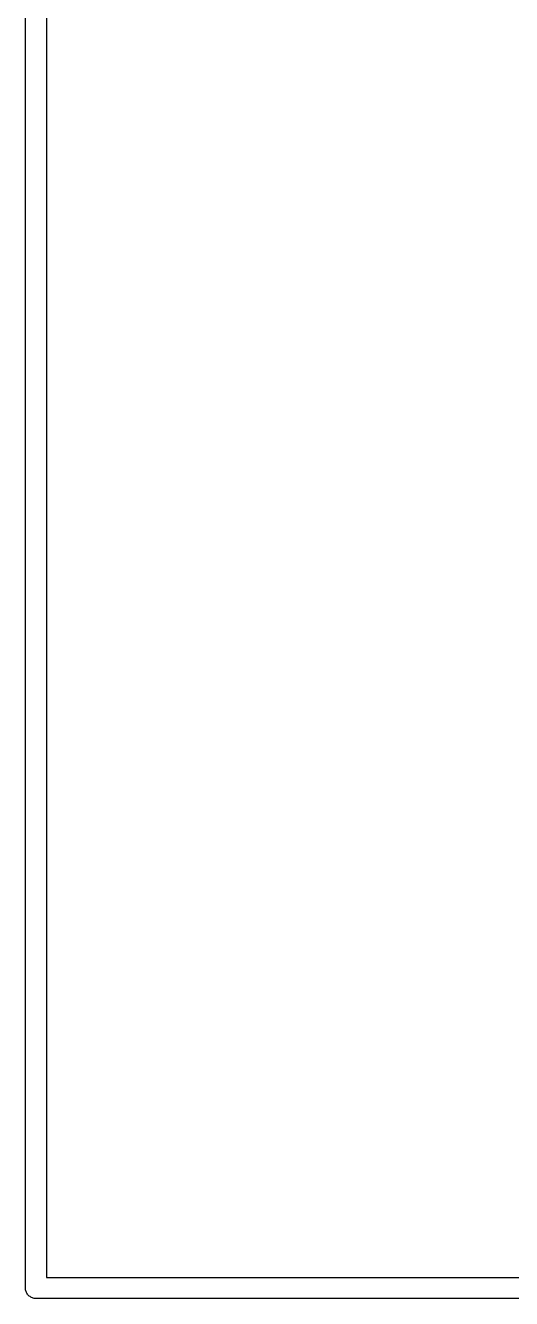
# Model space of a CAD drawing. Extents: x 93.8 to 153.2, y -121.7 to -73.6.
# Drawn here: x 102.82 to 105.14, y -99.87 to -93.79 of the extents above; entities that cross this region are included whole.
import ezdxf

# ---------------------------------------------------------------- set-up
doc = ezdxf.new("R2010")
doc.units = 0
doc.header["$MEASUREMENT"] = 0
doc.layers.add('BLACK', color=7, linetype='CONTINUOUS')

msp = doc.modelspace()

# ---------------------------------------------------------------- linework, layer by layer
at = {"layer": 'Black'}
for p, q in [((102.82, -98.933), (102.82, -90.805)), ((102.92, -90.805), (102.92, -98.933)), ((102.82, -99.822), (102.82, -98.933)), ((102.92, -98.933), (102.92, -99.772)), ((102.92, -99.772), (118.06, -99.772)), ((102.821, -99.8263), (102.82, -99.822)), ((102.821, -99.8307), (102.821, -99.8263)), ((102.822, -99.8348), (102.821, -99.8307)), ((102.823, -99.8391), (102.822, -99.8348)), ((102.825, -99.8429), (102.823, -99.8391)), ((102.827, -99.847), (102.825, -99.8429)), ((102.83, -99.8504), (102.827, -99.847)), ((102.832, -99.8541), (102.83, -99.8504)), ((102.835, -99.857), (102.832, -99.8541)), ((102.838, -99.8603), (102.835, -99.857)), ((102.842, -99.8625), (102.838, -99.8603)), ((102.845, -99.8653), (102.842, -99.8625)), ((102.849, -99.8668), (102.845, -99.8653)), ((102.853, -99.869), (102.849, -99.8668)), ((102.857, -99.8697), (102.853, -99.869)), ((102.861, -99.8712), (102.857, -99.8697)), ((102.866, -99.8712), (102.861, -99.8712)), ((102.87, -99.872), (102.866, -99.8712)), ((118.11, -99.872), (102.87, -99.872))]:
    msp.add_line(p, q, dxfattribs=at)

doc.saveas('drawing.dxf')
